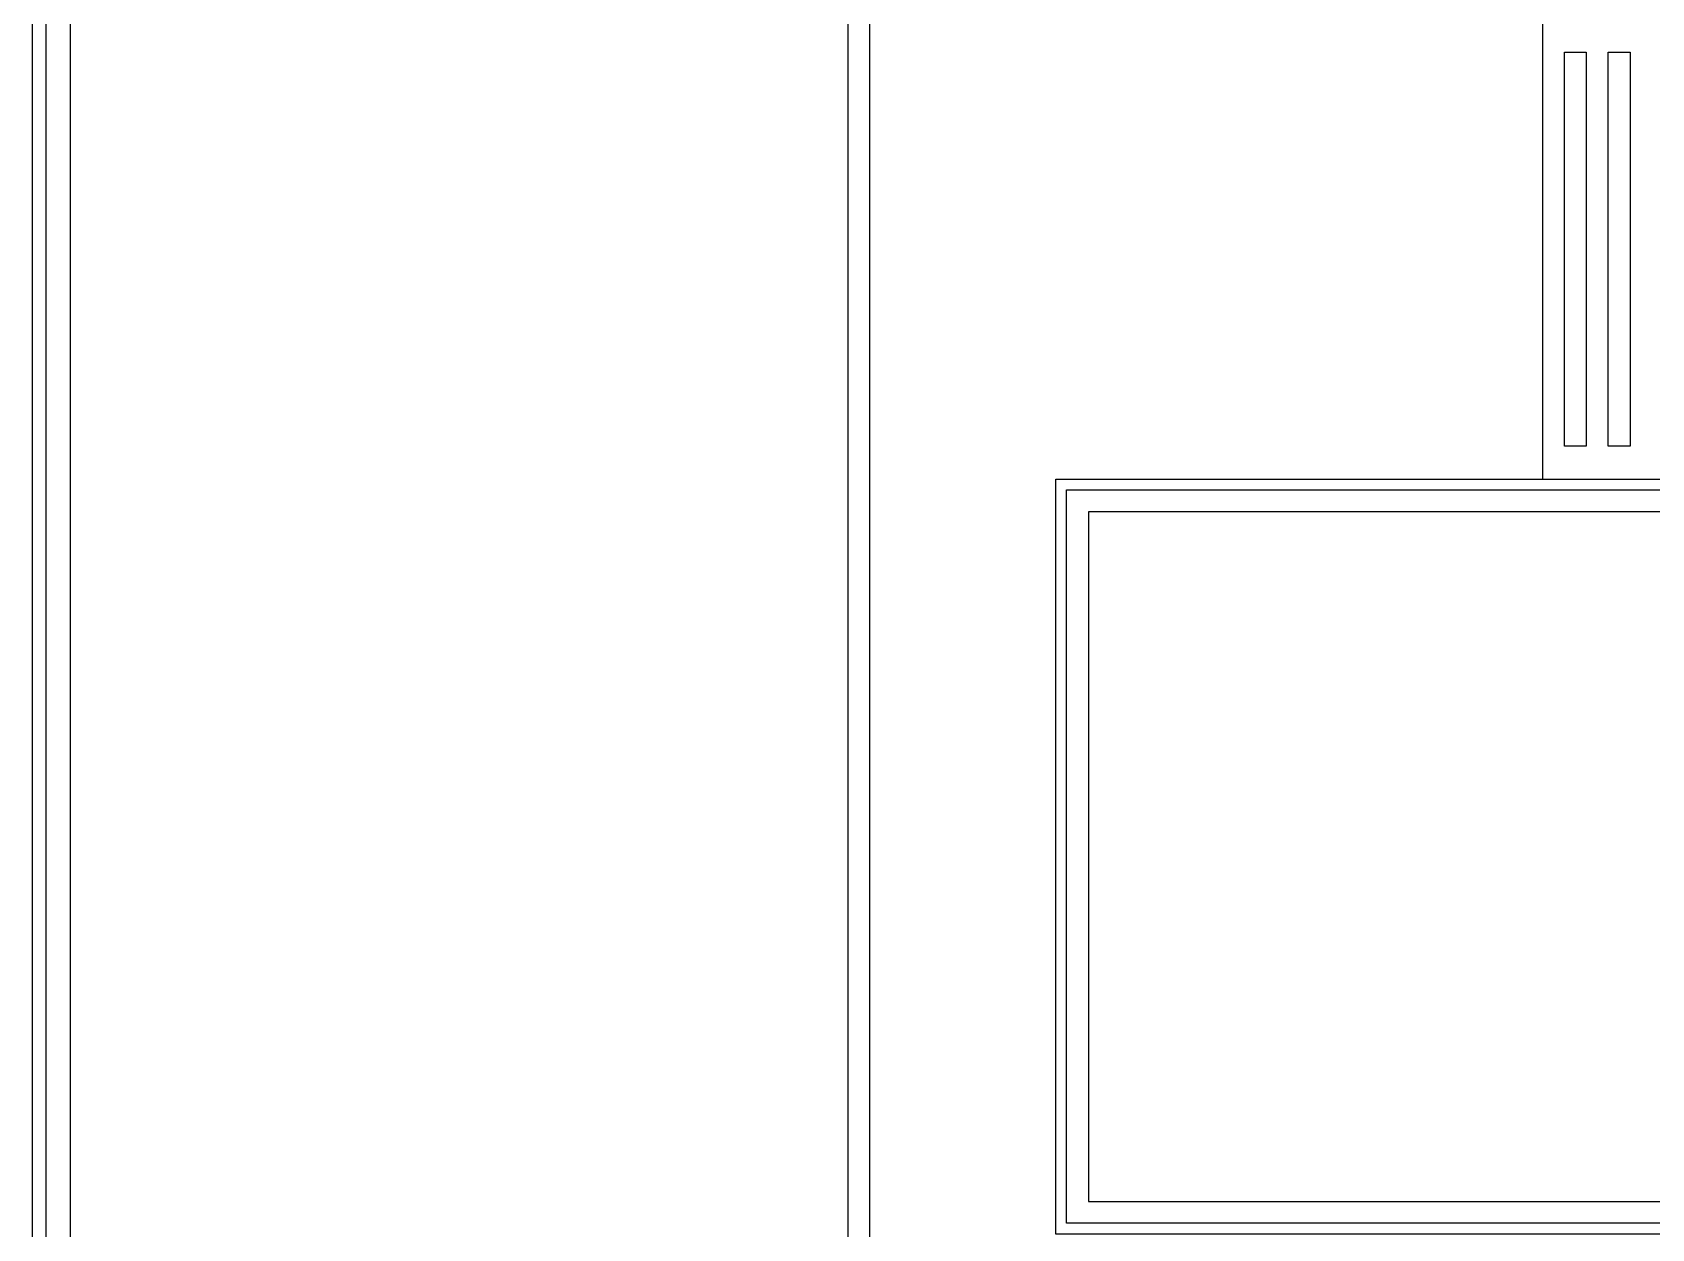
# Model space of a CAD drawing. Header units: metres. Extents: x -658 to -58, y -713 to -118.
# Drawn here: x -118.7 to -103.91, y -269.93 to -259 of the extents above; entities that cross this region are included whole.
import ezdxf

# ---------------------------------------------------------------- set-up
doc = ezdxf.new("R2010")
doc.units = ezdxf.units.M
doc.header["$LTSCALE"] = 100
doc.layers.add('Fram', color=7, linetype='Continuous', lineweight=25)
doc.layers.add('plan', color=8, linetype='Continuous')

# ---------------------------------------------------------------- blocks, each defined once
blk = doc.blocks.new('A$C79349d3f')
at = {"layer": 'plan'}
for p, q in [((-41.803, 21.309), (-41.803, 1.309)), ((-41.603, 1.509), (-41.603, 19.109)), ((-35.455, 14.709), (-35.455, 10.409)), ((-39.604, 10.109), (-39.604, 3.809)), ((-32.804, 10.109), (-39.604, 10.109)), ((-39.604, 3.809), (-24.004, 3.809))]:
    blk.add_line(p, q, dxfattribs=at)
for points in [[(-35.255, 10.709), (-35.255, 14.309), (-35.055, 14.309), (-35.055, 10.709)], [(-34.855, 10.709), (-34.855, 14.309), (-34.655, 14.309), (-34.655, 10.709)]]:
    blk.add_lwpolyline(points, close=True, dxfattribs=at)
blk.add_lwpolyline([(-23.604, 8.309), (-23.604, 3.409), (-30.004, 3.409), (-30.004, 3.509), (-39.904, 3.509), (-39.904, 10.409), (-32.804, 10.409)], dxfattribs=at)
at = {"layer": 'plan', "ltscale": 0.0007}
blk.add_lwpolyline([(-23.804, 8.309), (-23.804, 3.609), (-39.804, 3.609), (-39.804, 10.309), (-32.804, 10.309)], dxfattribs=at)
blk = doc.blocks.new('Fram')
for p, q in [((-40.691, 28.71), (-40.691, 0.218)), ((-40.606, 28.626), (-40.606, 0.302)), ((-40.451, 28.47), (-40.451, 3.931))]:
    blk.add_line(p, q)

msp = doc.modelspace()

# ---------------------------------------------------------------- block references
at = {"layer": 'Fram', "linetype": 'Continuous', "xscale": 1.443331752045014, "yscale": 1.443331752045014, "zscale": 1.443331752045014}
msp.add_blockref('Fram', (-59.973, -284.236), dxfattribs=at)
at = {"layer": 'plan'}
msp.add_blockref('A$C79349d3f', (-69.448, -273.492), dxfattribs=at)

doc.saveas('drawing.dxf')
